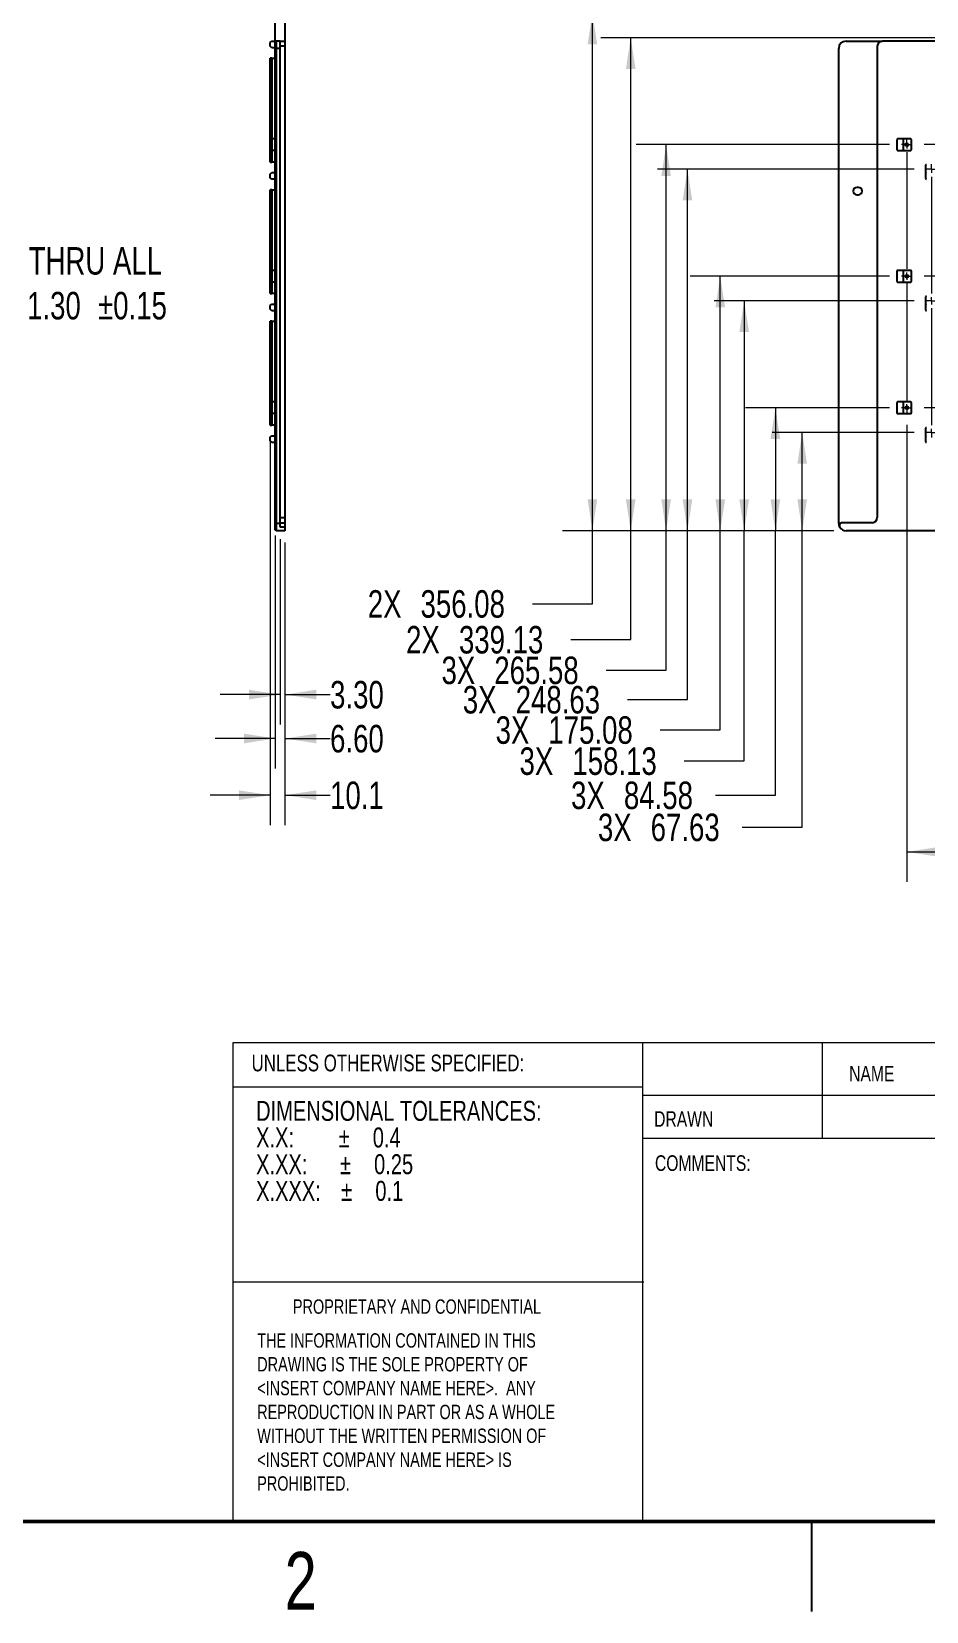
# Model space of a CAD drawing. Header units: millimetres. Extents: x 3 to 429, y 3 to 276.
# Drawn here: x 241.4 to 336, y 3.2 to 170.4 of the extents above; entities that cross this region are included whole.
import ezdxf

# ---------------------------------------------------------------- set-up
doc = ezdxf.new("R2010")
doc.units = ezdxf.units.MM
doc.linetypes.add('CENTERX2', pattern=[20.32, 12.7, -2.54, 2.54, -2.54])
doc.styles.add('SLDTEXTSTYLE0', font='TXT', dxfattribs={"width": 0.75})
doc.dimstyles.new('SLDDIMSTYLE13', dxfattribs={"dimtxt": 2.910417, "dimasz": 3.302, "dimexe": 0, "dimexo": 0.0625, "dimgap": 0.727604, "dimtad": 0, "dimtih": 1, "dimtoh": 1, "dimlfac": 6.5, "dimrnd": 1e-09, "dimzin": 4, "dimdsep": 46, "dimtxsty": 'SLDTEXTSTYLE0', "dimsah": 1, "dimcen": 0.09, "dimadec": 0, "dimazin": 1, "dimtfac": 1, "dimtofl": 0, "dimtmove": 0, "dimatfit": 3, "dimfxl": 1, "dimfrac": 2, "dimtolj": 1, "dimtzin": 12, "dimarcsym": 0})
doc.dimstyles.new('SLDDIMSTYLE2', dxfattribs={"dimtxt": 2.910417, "dimasz": 3.302, "dimexe": 0, "dimexo": 0.0625, "dimgap": 0.727604, "dimtad": 0, "dimtih": 1, "dimtoh": 1, "dimlfac": 6.5, "dimrnd": 1e-09, "dimzin": 12, "dimdsep": 46, "dimtxsty": 'SLDTEXTSTYLE0', "dimsah": 1, "dimcen": 0.09, "dimadec": 0, "dimazin": 3, "dimtfac": 1, "dimtofl": 0, "dimtmove": 0, "dimatfit": 3, "dimfxl": 1, "dimfrac": 2, "dimtolj": 1, "dimtzin": 12, "dimarcsym": 0})
doc.dimstyles.new('SLDDIMSTYLE6', dxfattribs={"dimtxt": 2.910417, "dimasz": 3.302, "dimexe": 0, "dimexo": 0.0625, "dimgap": 0.727604, "dimtad": 0, "dimtih": 1, "dimtoh": 1, "dimlfac": 6.5, "dimrnd": 1e-09, "dimzin": 4, "dimdsep": 46, "dimtxsty": 'SLDTEXTSTYLE0', "dimsah": 1, "dimcen": 0.09, "dimadec": 0, "dimazin": 1, "dimtfac": 1, "dimtmove": 0, "dimatfit": 0, "dimfxl": 1, "dimfrac": 2, "dimtolj": 1, "dimtzin": 12, "dimarcsym": 0})
doc.dimstyles.new('SLDDIMSTYLE9', dxfattribs={"dimtxt": 2.910417, "dimasz": 3.302, "dimexe": 0, "dimexo": 0.0625, "dimgap": 0.727604, "dimtad": 0, "dimtih": 1, "dimtoh": 1, "dimdec": 1, "dimlfac": 6.5, "dimrnd": 1e-09, "dimzin": 12, "dimdsep": 46, "dimtxsty": 'SLDTEXTSTYLE0', "dimsah": 1, "dimcen": 0.09, "dimadec": 0, "dimazin": 3, "dimtfac": 1, "dimtdec": 1, "dimtmove": 0, "dimatfit": 0, "dimfxl": 1, "dimfrac": 2, "dimtolj": 1, "dimtzin": 12, "dimarcsym": 0})

# ---------------------------------------------------------------- blocks, each defined once
blk = doc.blocks.new('SW_NOTE_2')
at = {"color": 0, "linetype": 'Continuous', "lineweight": 0, "char_height": 1.524, "attachment_point": 1, "style": 'SLDTEXTSTYLE0'}
for s, insert in [('THE INFORMATION CONTAINED IN THIS', (0, 1.96)), ('DRAWING IS THE SOLE PROPERTY OF', (0, -0.56)), ('<INSERT COMPANY NAME HERE>.  ANY', (0, -3.08)), ('REPRODUCTION IN PART OR AS A WHOLE', (0, -5.61)), ('WITHOUT THE WRITTEN PERMISSION OF', (0, -8.13)), ('<INSERT COMPANY NAME HERE> IS', (0, -10.66)), ('PROHIBITED.', (0, -13.18))]:
    blk.add_mtext(s, dxfattribs=dict(at, insert=insert))
blk = doc.blocks.new('SW_NOTE_3')
at = {"color": 0, "linetype": 'Continuous', "lineweight": 0, "attachment_point": 1, "style": 'SLDTEXTSTYLE0'}
for s, insert, char_height in [('DIMENSIONAL TOLERANCES:', (0, 2.73), 2.1167), ('X.X:', (0, -0.09), 2.117), ('%%p', (8.74, -0.09), 2.117), ('0.4', (12.34, -0.09), 2.117), ('X.XX:', (0, -2.92), 2.117), ('%%p', (8.87, -2.92), 2.117), ('0.25', (12.48, -2.92), 2.117), ('X.XXX:', (0, -5.74), 2.117), ('%%p', (9, -5.74), 2.117), ('0.1', (12.61, -5.74), 2.117)]:
    blk.add_mtext(s, dxfattribs=dict(at, insert=insert, char_height=char_height))
blk = doc.blocks.new('SW_SYMBOL_HOLE_SPOT')
at = {"color": 0, "linetype": 'Continuous', "lineweight": 18}
for p, q in [((0, 875), (0, 75)), ((1600, 75), (1600, 875)), ((0, 75), (1600, 75))]:
    blk.add_line(p, q, dxfattribs=at)
blk = doc.blocks.new('SW_SYMBOL_HOLE_DEPTH')
at = {"color": 0, "linetype": 'Continuous', "lineweight": 18}
for p, q in [((0, 875), (800, 875)), ((100, 555), (400, 75)), ((400, 875), (400, 75)), ((700, 555), (400, 75))]:
    blk.add_line(p, q, dxfattribs=at)
blk = doc.blocks.new('SW_RADIAL_DIMENSION_0')
at = {"color": 0, "linetype": 'Continuous', "lineweight": 18}
for p, q in [((-4.66, 9.03), (-6.35, -0.06)), ((-6.35, -0.06), (0, -0.06))]:
    blk.add_line(p, q, dxfattribs=at)
blk.add_solid([(-4.66, 9.03), (-5.76, 5.88), (-4.76, 5.69)], dxfattribs=at)
at = {"color": 0, "linetype": 'Continuous', "lineweight": 18, "xscale": 0.0037176025, "yscale": 0.0037176025, "zscale": 0.0037176025}
for name, p in [('SW_SYMBOL_HOLE_SPOT', (5.69, -4.33)), ('SW_SYMBOL_HOLE_DEPTH', (23.22, -4.33))]:
    blk.add_blockref(name, p, dxfattribs=at)
at = {"color": 0, "linetype": 'Continuous', "lineweight": 18, "attachment_point": 1, "style": 'SLDTEXTSTYLE0'}
for s, insert, char_height in [('5.050', (0, 3.75), 2.91), ('±0.030 X 6.10 THRU ALL', (9.67, 3.75), 2.9104), ('8.65', (14.64, -0.99), 2.91), ('1.30', (28.47, -0.99), 2.91), ('±0.15', (35.98, -0.99), 2.91)]:
    blk.add_mtext(s, dxfattribs=dict(at, insert=insert, char_height=char_height))
blk = doc.blocks.new('_D_24')
at = {"color": 7, "linetype": 'Continuous', "lineweight": 18}
for p, q in [((267.64, 116.68), (267.64, 97.04)), ((268.14, 116.3), (268.14, 97.04)), ((267.64, 100.22), (261.29, 100.22)), ((268.14, 100.22), (272.92, 100.22))]:
    blk.add_line(p, q, dxfattribs=at)
for points in [[(267.64, 100.22), (264.33, 100.73), (264.33, 99.71)], [(268.14, 100.22), (271.45, 99.71), (271.45, 100.73)]]:
    blk.add_solid(points, dxfattribs=at)
at = {"color": 7, "linetype": 'Continuous', "lineweight": 18, "insert": (272.92, 101.66), "char_height": 2.91, "attachment_point": 1, "style": 'SLDTEXTSTYLE0'}
blk.add_mtext('3.30', dxfattribs=at)
blk = doc.blocks.new('_D_27')
at = {"color": 7, "linetype": 'Continuous', "lineweight": 18}
for p, q in [((267.13, 117.07), (267.13, 92.39)), ((268.14, 116.3), (268.14, 92.39)), ((267.13, 95.57), (260.78, 95.57)), ((268.14, 95.57), (272.92, 95.57))]:
    blk.add_line(p, q, dxfattribs=at)
for points in [[(267.13, 95.57), (263.83, 96.08), (263.83, 95.06)], [(268.14, 95.57), (271.45, 95.06), (271.45, 96.08)]]:
    blk.add_solid(points, dxfattribs=at)
at = {"color": 7, "linetype": 'Continuous', "lineweight": 18, "insert": (272.92, 97.01), "char_height": 2.91, "attachment_point": 1, "style": 'SLDTEXTSTYLE0'}
blk.add_mtext('6.60', dxfattribs=at)
blk = doc.blocks.new('_D_28')
at = {"color": 7, "linetype": 'Continuous', "lineweight": 18}
for p, q in [((266.59, 127.46), (266.59, 86.39)), ((268.14, 116.3), (268.14, 86.39)), ((266.59, 89.57), (260.24, 89.57)), ((268.14, 89.57), (272.92, 89.57))]:
    blk.add_line(p, q, dxfattribs=at)
for points in [[(266.59, 89.57), (263.29, 90.08), (263.29, 89.06)], [(268.14, 89.57), (271.45, 89.06), (271.45, 90.08)]]:
    blk.add_solid(points, dxfattribs=at)
at = {"color": 7, "linetype": 'Continuous', "lineweight": 18, "insert": (272.92, 91.01), "char_height": 2.91, "attachment_point": 1, "style": 'SLDTEXTSTYLE0'}
blk.add_mtext('10.1', dxfattribs=at)
blk = doc.blocks.new('_D_34')
at = {"color": 7, "linetype": 'Continuous', "lineweight": 18}
for p, q in [((333.92, 128.76), (333.92, 80.39)), ((400.88, 117.07), (400.88, 80.39)), ((333.92, 83.57), (357.74, 83.57)), ((400.88, 83.57), (375.14, 83.57))]:
    blk.add_line(p, q, dxfattribs=at)
for points in [[(333.92, 83.57), (337.22, 83.06), (337.22, 84.08)], [(400.88, 83.57), (397.57, 84.08), (397.57, 83.06)]]:
    blk.add_solid(points, dxfattribs=at)
at = {"color": 7, "linetype": 'Continuous', "lineweight": 18, "char_height": 2.91, "attachment_point": 1, "style": 'SLDTEXTSTYLE0'}
for s, insert in [('3X', (357.74, 85.01)), ('435.20', (363.32, 85.01))]:
    blk.add_mtext(s, dxfattribs=dict(at, insert=insert))
blk = doc.blocks.new('_D_35')
at = {"color": 7, "linetype": 'Continuous', "lineweight": 18}
for p, q in [((334.71, 127.97), (319.68, 127.97)), ((322.86, 117.57), (322.86, 127.97)), ((326.22, 117.57), (319.68, 117.57)), ((322.86, 86.18), (322.86, 117.57)), ((316.51, 86.18), (322.86, 86.18))]:
    blk.add_line(p, q, dxfattribs=at)
for points in [[(322.86, 127.97), (322.35, 124.67), (323.36, 124.67)], [(322.86, 117.57), (323.36, 120.87), (322.35, 120.87)]]:
    blk.add_solid(points, dxfattribs=at)
at = {"color": 7, "linetype": 'Continuous', "lineweight": 18, "char_height": 2.91, "attachment_point": 1, "style": 'SLDTEXTSTYLE0'}
for s, insert in [('3X', (301.25, 87.62)), ('67.63', (306.83, 87.62))]:
    blk.add_mtext(s, dxfattribs=dict(at, insert=insert))
blk = doc.blocks.new('_D_36')
at = {"color": 7, "linetype": 'Continuous', "lineweight": 18}
for p, q in [((332.1, 130.58), (316.85, 130.58)), ((320.02, 130.58), (320.02, 117.57)), ((326.22, 117.57), (316.85, 117.57)), ((320.02, 89.57), (320.02, 117.57)), ((313.67, 89.57), (320.02, 89.57))]:
    blk.add_line(p, q, dxfattribs=at)
for points in [[(320.02, 130.58), (319.51, 127.28), (320.53, 127.28)], [(320.02, 117.57), (320.53, 120.87), (319.51, 120.87)]]:
    blk.add_solid(points, dxfattribs=at)
at = {"color": 7, "linetype": 'Continuous', "lineweight": 18, "char_height": 2.91, "attachment_point": 1, "style": 'SLDTEXTSTYLE0'}
for s, insert in [('3X', (298.41, 91.01)), ('84.58', (304, 91.01))]:
    blk.add_mtext(s, dxfattribs=dict(at, insert=insert))
blk = doc.blocks.new('_D_37')
at = {"color": 7, "linetype": 'Continuous', "lineweight": 18}
for p, q in [((334.71, 141.9), (313.55, 141.9)), ((316.72, 141.9), (316.72, 117.57)), ((326.22, 117.57), (313.55, 117.57)), ((316.72, 93.19), (316.72, 117.57)), ((310.37, 93.19), (316.72, 93.19))]:
    blk.add_line(p, q, dxfattribs=at)
for points in [[(316.72, 141.9), (316.21, 138.59), (317.23, 138.59)], [(316.72, 117.57), (317.23, 120.87), (316.21, 120.87)]]:
    blk.add_solid(points, dxfattribs=at)
at = {"color": 7, "linetype": 'Continuous', "lineweight": 18, "char_height": 2.91, "attachment_point": 1, "style": 'SLDTEXTSTYLE0'}
for s, insert in [('3X', (292.96, 94.63)), ('158.13', (298.55, 94.63))]:
    blk.add_mtext(s, dxfattribs=dict(at, insert=insert))
blk = doc.blocks.new('_D_38')
at = {"color": 7, "linetype": 'Continuous', "lineweight": 18}
for p, q in [((332.1, 144.5), (311.01, 144.5)), ((314.19, 117.57), (314.19, 144.5)), ((326.22, 117.57), (311.01, 117.57)), ((314.19, 96.48), (314.19, 117.57)), ((307.84, 96.48), (314.19, 96.48))]:
    blk.add_line(p, q, dxfattribs=at)
for points in [[(314.19, 144.5), (313.68, 141.2), (314.7, 141.2)], [(314.19, 117.57), (314.7, 120.87), (313.68, 120.87)]]:
    blk.add_solid(points, dxfattribs=at)
at = {"color": 7, "linetype": 'Continuous', "lineweight": 18, "char_height": 2.91, "attachment_point": 1, "style": 'SLDTEXTSTYLE0'}
for s, insert in [('3X', (290.43, 97.92)), ('175.08', (296.01, 97.92))]:
    blk.add_mtext(s, dxfattribs=dict(at, insert=insert))
blk = doc.blocks.new('_D_39')
at = {"color": 7, "linetype": 'Continuous', "lineweight": 18}
for p, q in [((334.71, 155.82), (307.55, 155.82)), ((310.72, 117.57), (310.72, 155.82)), ((326.22, 117.57), (307.55, 117.57)), ((310.72, 99.69), (310.72, 117.57)), ((304.37, 99.69), (310.72, 99.69))]:
    blk.add_line(p, q, dxfattribs=at)
for points in [[(310.72, 155.82), (310.21, 152.52), (311.23, 152.52)], [(310.72, 117.57), (311.23, 120.87), (310.21, 120.87)]]:
    blk.add_solid(points, dxfattribs=at)
at = {"color": 7, "linetype": 'Continuous', "lineweight": 18, "char_height": 2.91, "attachment_point": 1, "style": 'SLDTEXTSTYLE0'}
for s, insert in [('3X', (286.96, 101.13)), ('248.63', (292.55, 101.13))]:
    blk.add_mtext(s, dxfattribs=dict(at, insert=insert))
blk = doc.blocks.new('_D_40')
at = {"color": 7, "linetype": 'Continuous', "lineweight": 18}
for p, q in [((332.1, 158.43), (305.29, 158.43)), ((308.46, 117.57), (308.46, 158.43)), ((326.22, 117.57), (305.29, 117.57)), ((308.46, 102.8), (308.46, 117.57)), ((302.11, 102.8), (308.46, 102.8))]:
    blk.add_line(p, q, dxfattribs=at)
for points in [[(308.46, 158.43), (307.96, 155.12), (308.97, 155.12)], [(308.46, 117.57), (308.97, 120.87), (307.96, 120.87)]]:
    blk.add_solid(points, dxfattribs=at)
at = {"color": 7, "linetype": 'Continuous', "lineweight": 18, "char_height": 2.91, "attachment_point": 1, "style": 'SLDTEXTSTYLE0'}
for s, insert in [('3X', (284.71, 104.24)), ('265.58', (290.29, 104.24))]:
    blk.add_mtext(s, dxfattribs=dict(at, insert=insert))
blk = doc.blocks.new('_D_41')
at = {"color": 7, "linetype": 'Continuous', "lineweight": 18}
for p, q in [((355.1, 169.74), (301.55, 169.74)), ((304.72, 117.57), (304.72, 169.74)), ((326.22, 117.57), (301.55, 117.57)), ((304.72, 106.04), (304.72, 117.57)), ((298.37, 106.04), (304.72, 106.04))]:
    blk.add_line(p, q, dxfattribs=at)
for points in [[(304.72, 169.74), (304.21, 166.44), (305.23, 166.44)], [(304.72, 117.57), (305.23, 120.87), (304.21, 120.87)]]:
    blk.add_solid(points, dxfattribs=at)
at = {"color": 7, "linetype": 'Continuous', "lineweight": 18, "char_height": 2.91, "attachment_point": 1, "style": 'SLDTEXTSTYLE0'}
for s, insert in [('2X', (280.96, 107.48)), ('339.13', (286.55, 107.48))]:
    blk.add_mtext(s, dxfattribs=dict(at, insert=insert))
blk = doc.blocks.new('_D_42')
at = {"color": 7, "linetype": 'Continuous', "lineweight": 18}
for p, q in [((352.49, 172.35), (297.49, 172.35)), ((300.67, 117.57), (300.67, 172.35)), ((326.22, 117.57), (297.49, 117.57)), ((300.67, 109.83), (300.67, 117.57)), ((294.32, 109.83), (300.67, 109.83))]:
    blk.add_line(p, q, dxfattribs=at)
for points in [[(300.67, 172.35), (300.16, 169.05), (301.17, 169.05)], [(300.67, 117.57), (301.17, 120.87), (300.16, 120.87)]]:
    blk.add_solid(points, dxfattribs=at)
at = {"color": 7, "linetype": 'Continuous', "lineweight": 18, "char_height": 2.91, "attachment_point": 1, "style": 'SLDTEXTSTYLE0'}
for s, insert in [('2X', (276.91, 111.27)), ('356.08', (282.49, 111.27))]:
    blk.add_mtext(s, dxfattribs=dict(at, insert=insert))
blk = doc.blocks.new('SW_CENTERMARKSYMBOL_8')
at = {"color": 0, "linetype": 'Continuous', "lineweight": 0}
for p, q in [((0, 42.16), (0, 42.32)), ((0, 41.77), (0, 42.16)), ((20.38, 42.16), (20.38, 42.32)), ((20.38, 41.77), (20.38, 42.16)), ((-0.39, 41.77), (-0.55, 41.77)), ((0, 41.77), (-0.39, 41.77)), ((0, 41.77), (0, 41.38)), ((0, 41.77), (0.39, 41.77)), ((20.38, 41.77), (19.99, 41.77)), ((20.38, 41.77), (20.38, 41.38)), ((20.38, 41.77), (20.78, 41.77)), ((20.78, 41.77), (20.93, 41.77)), ((-20.78, 27.85), (-20.93, 27.85)), ((-20.38, 27.85), (-20.78, 27.85)), ((-20.38, 28.24), (-20.38, 28.39)), ((-20.38, 27.85), (-20.38, 28.24)), ((-20.38, 27.85), (-20.38, 27.46)), ((-20.38, 27.85), (-19.99, 27.85)), ((0, 27.85), (-0.39, 27.85)), ((0, 27.85), (0, 28.24)), ((0, 27.85), (0, 27.46)), ((0, 27.85), (0.39, 27.85)), ((20.38, 27.85), (19.99, 27.85)), ((20.38, 27.85), (20.38, 28.24)), ((20.38, 27.85), (20.38, 27.46)), ((20.38, 27.85), (20.78, 27.85)), ((20.78, 27.85), (20.93, 27.85)), ((-20.78, 13.92), (-20.93, 13.92)), ((-20.38, 13.92), (-20.78, 13.92)), ((-20.38, 13.92), (-20.38, 14.31)), ((-20.38, 13.92), (-20.38, 13.53)), ((-20.38, 13.92), (-19.99, 13.92)), ((0, 13.92), (-0.39, 13.92)), ((0, 13.92), (0, 14.31)), ((0, 13.92), (0, 13.53)), ((0, 13.92), (0.39, 13.92)), ((20.38, 13.92), (19.99, 13.92)), ((20.38, 13.92), (20.38, 14.31)), ((20.38, 13.92), (20.38, 13.53)), ((20.38, 13.92), (20.78, 13.92)), ((20.78, 13.92), (20.93, 13.92)), ((-20.78, 0), (-20.93, 0)), ((-20.38, 0), (-20.78, 0)), ((-20.38, 0), (-20.38, 0.39)), ((-20.38, 0), (-20.38, -0.39)), ((-20.38, 0), (-19.99, 0)), ((0, 0), (-0.39, 0)), ((0, 0), (0, 0.39)), ((0, 0), (0, -0.39)), ((0, 0), (0.39, 0)), ((20.38, 0), (19.99, 0)), ((20.38, 0), (20.38, 0.39)), ((20.38, 0), (20.38, -0.39)), ((20.38, 0), (20.78, 0)), ((20.78, 0), (20.93, 0)), ((-20.38, -0.39), (-20.38, -0.55)), ((0, -0.39), (0, -0.55)), ((20.38, -0.39), (20.38, -0.55))]:
    blk.add_line(p, q, dxfattribs=at)
at = {"color": 0, "linetype": 'CENTERX2', "lineweight": 0}
for p, q in [((0, 40.99), (0, 28.63)), ((19.6, 41.77), (0.78, 41.77)), ((20.38, 40.99), (20.38, 28.63)), ((-20.38, 27.06), (-20.38, 14.7)), ((-0.78, 27.85), (-19.6, 27.85)), ((0, 27.06), (0, 14.7)), ((19.6, 27.85), (0.78, 27.85)), ((20.38, 27.06), (20.38, 14.7)), ((-0.78, 13.92), (-19.6, 13.92)), ((19.6, 13.92), (0.78, 13.92)), ((-20.38, 13.14), (-20.38, 0.78)), ((0, 13.14), (0, 0.78)), ((20.38, 13.14), (20.38, 0.78)), ((-0.78, 0), (-19.6, 0)), ((19.6, 0), (0.78, 0))]:
    blk.add_line(p, q, dxfattribs=at)
blk = doc.blocks.new('SW_CENTERMARKSYMBOL_9')
at = {"color": 0, "linetype": 'Continuous', "lineweight": 0}
for p, q in [((0, 42.16), (0, 42.32)), ((0, 41.77), (0, 42.16)), ((20.38, 42.16), (20.38, 42.32)), ((20.38, 41.77), (20.38, 42.16)), ((-0.39, 41.77), (-0.55, 41.77)), ((0, 41.77), (-0.39, 41.77)), ((0, 41.77), (0, 41.38)), ((0, 41.77), (0.39, 41.77)), ((20.38, 41.77), (19.99, 41.77)), ((20.38, 41.77), (20.38, 41.38)), ((20.38, 41.77), (20.78, 41.77)), ((20.78, 41.77), (20.93, 41.77)), ((-20.78, 27.85), (-20.93, 27.85)), ((-20.38, 27.85), (-20.78, 27.85)), ((-20.38, 28.24), (-20.38, 28.39)), ((-20.38, 27.85), (-20.38, 28.24)), ((-20.38, 27.85), (-20.38, 27.46)), ((-20.38, 27.85), (-19.99, 27.85)), ((0, 27.85), (-0.39, 27.85)), ((0, 27.85), (0, 28.24)), ((0, 27.85), (0, 27.46)), ((0, 27.85), (0.39, 27.85)), ((20.38, 27.85), (19.99, 27.85)), ((20.38, 27.85), (20.38, 28.24)), ((20.38, 27.85), (20.38, 27.46)), ((20.38, 27.85), (20.78, 27.85)), ((20.78, 27.85), (20.93, 27.85)), ((-20.78, 13.92), (-20.93, 13.92)), ((-20.38, 13.92), (-20.78, 13.92)), ((-20.38, 13.92), (-20.38, 14.31)), ((-20.38, 13.92), (-20.38, 13.53)), ((-20.38, 13.92), (-19.99, 13.92)), ((0, 13.92), (-0.39, 13.92)), ((0, 13.92), (0, 14.31)), ((0, 13.92), (0, 13.53)), ((0, 13.92), (0.39, 13.92)), ((20.38, 13.92), (19.99, 13.92)), ((20.38, 13.92), (20.38, 14.31)), ((20.38, 13.92), (20.38, 13.53)), ((20.38, 13.92), (20.78, 13.92)), ((20.78, 13.92), (20.93, 13.92)), ((-20.78, 0), (-20.93, 0)), ((-20.38, 0), (-20.78, 0)), ((-20.38, 0), (-20.38, 0.39)), ((-20.38, 0), (-20.38, -0.39)), ((-20.38, 0), (-19.99, 0)), ((0, 0), (-0.39, 0)), ((0, 0), (0, 0.39)), ((0, 0), (0, -0.39)), ((0, 0), (0.39, 0)), ((20.38, 0), (19.99, 0)), ((20.38, 0), (20.38, 0.39)), ((20.38, 0), (20.38, -0.39)), ((20.38, 0), (20.78, 0)), ((20.78, 0), (20.93, 0)), ((-20.38, -0.39), (-20.38, -0.55)), ((0, -0.39), (0, -0.55)), ((20.38, -0.39), (20.38, -0.55))]:
    blk.add_line(p, q, dxfattribs=at)
at = {"color": 0, "linetype": 'CENTERX2', "lineweight": 0}
for p, q in [((0, 40.99), (0, 28.63)), ((19.6, 41.77), (0.78, 41.77)), ((20.38, 40.99), (20.38, 28.63)), ((-20.38, 27.06), (-20.38, 14.7)), ((-0.78, 27.85), (-19.6, 27.85)), ((0, 27.06), (0, 14.7)), ((19.6, 27.85), (0.78, 27.85)), ((20.38, 27.06), (20.38, 14.7)), ((-0.78, 13.92), (-19.6, 13.92)), ((19.6, 13.92), (0.78, 13.92)), ((-20.38, 13.14), (-20.38, 0.78)), ((0, 13.14), (0, 0.78)), ((20.38, 13.14), (20.38, 0.78)), ((-0.78, 0), (-19.6, 0)), ((19.6, 0), (0.78, 0))]:
    blk.add_line(p, q, dxfattribs=at)

msp = doc.modelspace()

# ---------------------------------------------------------------- linework, layer by layer
at = {"color": 7, "linetype": 'Continuous', "lineweight": 25}
for p, q in [((267.129, 169.387337), (267.129, 171.387337)), ((268.144383, 171.387337), (268.144383, 169.387337)), ((266.590536, 169.233491), (266.744385, 169.387337)), ((266.590536, 168.848875), (266.590536, 169.233491)), ((266.744385, 169.387337), (267.205922, 169.387337)), ((267.205922, 169.387337), (267.129, 169.310413)), ((267.129, 168.618106), (267.129, 169.310413)), ((267.205922, 169.387337), (267.205922, 168.618106)), ((267.636694, 169.387337), (267.205922, 169.387337)), ((267.636694, 168.618106), (267.636694, 169.387337)), ((267.636694, 169.387337), (268.144383, 169.387337)), ((268.144383, 169.387337), (268.144383, 168.848875)), ((327.490879, 169.387337), (331.337034, 169.387337)), ((351.26011, 169.387337), (331.337034, 169.387337)), ((266.744385, 168.695029), (266.590536, 168.848875)), ((266.590536, 159.041183), (266.590536, 167.579644)), ((266.744385, 167.579644), (266.590536, 167.579644)), ((267.129, 168.695029), (266.744385, 168.695029)), ((266.744385, 167.579644), (266.744385, 159.041183)), ((266.744385, 167.579644), (267.129, 167.579644)), ((267.129, 118.337335), (267.129, 168.618106)), ((267.205922, 168.618106), (267.129, 168.618106)), ((267.205922, 168.618106), (267.205922, 118.337335)), ((267.636694, 168.618106), (267.205922, 168.618106)), ((268.144383, 168.848875), (267.636694, 168.848875)), ((267.636694, 118.337335), (267.636694, 168.618106)), ((268.144383, 168.848875), (268.144383, 118.952721)), ((326.721649, 118.337335), (326.721649, 168.618106)), ((330.798573, 168.848875), (330.798573, 118.952721)), ((266.744385, 159.041183), (266.590536, 159.041183)), ((266.590536, 157.810414), (266.590536, 159.041183)), ((267.129, 159.041183), (266.744385, 159.041183)), ((266.744385, 159.041183), (266.744385, 157.810414)), ((332.875494, 158.96426), (332.875494, 157.887337)), ((334.337035, 159.041183), (332.952419, 159.041183)), ((333.567802, 157.887337), (333.567802, 158.96426)), ((334.413957, 157.887337), (334.413957, 158.96426)), ((266.590536, 156.579644), (266.590536, 157.810414)), ((266.590536, 157.810414), (266.744385, 157.810414)), ((266.744385, 157.810414), (266.744385, 156.579644)), ((267.129, 157.810414), (266.744385, 157.810414)), ((332.952419, 157.810414), (334.337035, 157.810414)), ((266.590536, 156.579644), (266.744385, 156.579644)), ((267.129, 156.579644), (266.744385, 156.579644)), ((335.913956, 156.23349), (335.913956, 154.848875)), ((266.590536, 155.310414), (266.744385, 155.46426)), ((266.590536, 154.925798), (266.590536, 155.310414)), ((266.744385, 154.771952), (266.590536, 154.925798)), ((266.744385, 155.46426), (267.129, 155.46426)), ((267.129, 154.771952), (266.744385, 154.771952)), ((328.802418, 153.904644), (328.64088, 153.904644)), ((266.590536, 145.118105), (266.590536, 153.656568)), ((266.744385, 153.656568), (266.590536, 153.656568)), ((266.744385, 153.656568), (267.129, 153.656568)), ((266.744385, 153.656568), (266.744385, 145.118105)), ((328.64088, 153.127721), (328.802418, 153.127721)), ((266.744385, 145.118105), (266.590536, 145.118105)), ((266.590536, 143.887337), (266.590536, 145.118105)), ((266.590536, 142.656568), (266.590536, 143.887337)), ((266.590536, 143.887337), (266.744385, 143.887337)), ((267.129, 145.118105), (266.744385, 145.118105)), ((266.744385, 145.118105), (266.744385, 143.887337)), ((266.744385, 143.887337), (266.744385, 142.656568)), ((267.129, 143.887337), (266.744385, 143.887337)), ((332.875494, 145.041183), (332.875494, 143.96426)), ((334.337035, 145.118105), (332.952419, 145.118105)), ((332.952419, 143.887337), (334.337035, 143.887337)), ((333.567802, 143.96426), (333.567802, 145.041183)), ((334.413957, 143.96426), (334.413957, 145.041183)), ((266.590536, 142.656568), (266.744385, 142.656568)), ((267.129, 142.656568), (266.744385, 142.656568)), ((335.913956, 142.310414), (335.913956, 140.925799)), ((266.590536, 141.387336), (266.744385, 141.541182)), ((266.590536, 141.002721), (266.590536, 141.387336)), ((266.744385, 140.848875), (266.590536, 141.002721)), ((266.744385, 141.541182), (267.129, 141.541182)), ((267.129, 140.848875), (266.744385, 140.848875)), ((266.590536, 131.195029), (266.590536, 139.733491)), ((266.744385, 139.733491), (266.590536, 139.733491)), ((266.744385, 139.733491), (267.129, 139.733491)), ((266.744385, 139.733491), (266.744385, 131.195029)), ((266.744385, 131.195029), (266.590536, 131.195029)), ((266.590536, 129.964259), (266.590536, 131.195029)), ((267.129, 131.195029), (266.744385, 131.195029)), ((266.744385, 131.195029), (266.744385, 129.964259)), ((332.875494, 131.118107), (332.875494, 130.041184)), ((334.337035, 131.195029), (332.952419, 131.195029)), ((333.567802, 130.041184), (333.567802, 131.118107)), ((334.413957, 130.041184), (334.413957, 131.118107)), ((266.590536, 128.73349), (266.590536, 129.964259)), ((266.590536, 129.964259), (266.744385, 129.964259)), ((266.744385, 129.964259), (266.744385, 128.73349)), ((267.129, 129.964259), (266.744385, 129.964259)), ((332.952419, 129.964259), (334.337035, 129.964259)), ((266.590536, 128.73349), (266.744385, 128.73349)), ((266.590536, 127.46426), (266.744385, 127.618106)), ((266.590536, 127.079645), (266.590536, 127.46426)), ((267.129, 128.73349), (266.744385, 128.73349)), ((266.744385, 127.618106), (267.129, 127.618106)), ((335.913956, 128.387336), (335.913956, 127.00272)), ((266.744385, 126.925798), (266.590536, 127.079645)), ((266.744385, 126.925798), (267.129, 126.925798)), ((267.636694, 118.952721), (268.144383, 118.952721)), ((268.144383, 118.952721), (268.144383, 118.414262)), ((267.205922, 118.337335), (267.129, 118.337335)), ((267.129, 117.645027), (267.129, 118.337335)), ((267.205922, 117.568105), (267.129, 117.645027)), ((267.205922, 118.337335), (267.205922, 117.568105)), ((267.636694, 118.337335), (267.205922, 118.337335)), ((268.144383, 117.568105), (267.205922, 117.568105)), ((267.636694, 118.414262), (268.144383, 118.414262)), ((267.636694, 117.95272), (267.636694, 118.337335)), ((268.144383, 117.95272), (267.636694, 117.95272)), ((268.144383, 118.414262), (268.144383, 117.95272)), ((268.144383, 117.95272), (268.144383, 117.568105)), ((330.260111, 118.414262), (327.091175, 118.414262)), ((400.106264, 117.568105), (327.490879, 117.568105)), ((323.85, 12.7), (323.85, 3.175))]:
    msp.add_line(p, q, dxfattribs=at)
at = {"color": 7, "linetype": 'Continuous', "lineweight": 18}
for p, q in [((262.678601, 12.7), (262.678601, 63.403738)), ((262.678601, 63.403738), (419.1, 63.403738)), ((305.948139, 63.403738), (305.948139, 12.7)), ((324.985216, 63.403738), (324.985216, 53.268809)), ((305.948139, 58.674208), (262.678601, 58.674208)), ((305.948139, 57.831938), (348.903031, 57.831938)), ((305.948139, 53.268809), (348.903031, 53.268809)), ((262.678601, 38.051869), (306.101587, 38.051869))]:
    msp.add_line(p, q, dxfattribs=at)
at = {"color": 7, "linetype": 'Continuous', "lineweight": 50}
msp.add_line((419.1, 12.7), (12.7, 12.7), dxfattribs=at)
at = {"color": 7, "linetype": 'Continuous', "lineweight": 25}
for centre in [(333.921649, 158.425798), (333.921649, 144.502721), (333.921649, 130.579644)]:
    msp.add_circle(centre, 0.157692, dxfattribs=at)
for centre, radius, start, end in [((327.49088, 168.618106), 0.769231, 90, 180), ((331.337034, 168.848875), 0.538462, 90, 180), ((332.952418, 158.96426), 0.076923, 90, 180), ((333.49088, 158.96426), 0.076923, 0, 90), ((334.337034, 158.96426), 0.076923, 0, 90), ((332.952418, 157.887337), 0.076923, 180, 270), ((333.49088, 157.887337), 0.076923, 270, 0), ((334.337034, 157.887337), 0.076923, 270, 0), ((335.99088, 156.23349), 0.076923, 90, 180), ((328.64088, 153.516183), 0.388462, 90, 270), ((328.802418, 153.516183), 0.388462, 270, 90), ((335.99088, 155.387337), 0.076923, 90, 180), ((335.99088, 154.848875), 0.076923, 180, 270), ((332.952418, 145.041183), 0.076923, 90, 180), ((332.952418, 143.96426), 0.076923, 180, 270), ((333.49088, 145.041183), 0.076923, 0, 90), ((333.49088, 143.96426), 0.076923, 270, 0), ((334.337034, 145.041183), 0.076923, 0, 90), ((334.337034, 143.96426), 0.076923, 270, 0), ((335.99088, 142.310414), 0.076923, 90, 180), ((335.99088, 141.46426), 0.076923, 90, 180), ((335.99088, 140.925798), 0.076923, 180, 270), ((332.952418, 131.118106), 0.076923, 90, 180), ((333.49088, 131.118106), 0.076923, 0, 90), ((334.337034, 131.118106), 0.076923, 0, 90), ((332.952418, 130.041183), 0.076923, 180, 270), ((333.49088, 130.041183), 0.076923, 270, 0), ((334.337034, 130.041183), 0.076923, 270, 0), ((335.99088, 128.387337), 0.076923, 90, 180), ((335.99088, 127.541183), 0.076923, 90, 180), ((335.99088, 127.002721), 0.076923, 180, 270), ((330.26011, 118.952721), 0.538462, 270, 0), ((327.49088, 118.337337), 0.769231, 180, 210), ((327.091176, 118.106567), 0.307692, 90, 210), ((327.49088, 118.337337), 0.769231, 210, 270)]:
    msp.add_arc(centre, radius, start, end, dxfattribs=at)

# ---------------------------------------------------------------- block references
at = {"color": 7, "linetype": 'Continuous', "lineweight": 0}
for name, p in [('SW_CENTERMARKSYMBOL_9', (354.306264, 130.579644)), ('SW_CENTERMARKSYMBOL_8', (356.913957, 127.971952)), ('SW_NOTE_3', (265.095625, 54.488297)), ('SW_NOTE_2', (265.214165, 30.657574))]:
    msp.add_blockref(name, p, dxfattribs=at)
at = {"color": 7, "linetype": 'Continuous', "lineweight": 18}
msp.add_blockref('SW_RADIAL_DIMENSION_0', (212.402305, 143.832711), dxfattribs=at)

# ---------------------------------------------------------------- texts
at = {"color": 7, "linetype": 'Continuous', "lineweight": 0, "style": 'SLDTEXTSTYLE0'}
for s, insert, char_height, attachment_point in [('UNLESS OTHERWISE SPECIFIED:', (264.617117, 62.11579), 1.778, 1), ('NAME', (327.823843, 60.922991), 1.651, 1), ('DRAWN', (307.196552, 56.122747), 1.651, 1), ('COMMENTS:', (307.283808, 51.453468), 1.651, 1), ('PROPRIETARY AND CONFIDENTIAL', (268.989317, 36.202851), 1.524, 1), ('2', (269.813617, 9.46369), 6.096, 2)]:
    msp.add_mtext(s, dxfattribs=dict(at, insert=insert, char_height=char_height, attachment_point=attachment_point))

# ---------------------------------------------------------------- dimensions: what is measured, and where the dimension line sits
at = {"color": 7, "linetype": 'Continuous', "lineweight": 18}
for base, p1, p2, text, picture, middle in [((300.665885, 172.348875), (327.49088, 117.568106), (353.757803, 172.348875), '2X <>', '_D_42', (300.665885, 109.832897)), ((304.7216488937, 169.7411828044), (327.490879663, 117.5681058814), (356.3654950476, 169.7411828044), '2X <>', '_D_41', (304.7216488937, 106.0360786577)), ((308.4648737723, 158.4257981891), (327.490879663, 117.5681058814), (333.3731873553, 158.4257981891), '3X <>', '_D_40', (308.4648737723, 102.7988751121)), ((310.7216488937, 155.8181058814), (327.490879663, 117.5681058814), (335.980879663, 155.8181058814), '3X <>', '_D_39', (310.7216488937, 99.6912485395)), ((314.187866, 144.502721), (327.49088, 117.568106), (333.373187, 144.502721), '3X <>', '_D_38', (314.187866, 96.480193)), ((316.721649, 117.568106), (335.98088, 141.895029), (327.49088, 117.568106), '3X <>', '_D_37', (316.721649, 93.190867)), ((320.022036, 117.568106), (333.373187, 130.579644), (327.49088, 117.568106), '3X <>', '_D_36', (320.022036, 89.568106)), ((322.855209, 127.971952), (327.49088, 117.568106), (335.98088, 127.971952), '3X <>', '_D_35', (322.855209, 86.18349))]:
    dim = msp.add_linear_dim(base=base, p1=p1, p2=p2, angle=90, text=text, dimstyle='SLDDIMSTYLE2', dxfattribs=at)
    dim.commit()
    dim.dimension.update_dxf_attribs({"geometry": picture, "text_midpoint": middle, "dimtype": 160})
dim = msp.add_linear_dim(base=(400.875495, 83.568106), p1=(333.921649, 130.031183), p2=(400.875495, 118.337337), text='3X <>', dimstyle='SLDDIMSTYLE13', dxfattribs=at)
dim.commit()
dim.dimension.update_dxf_attribs({"geometry": '_D_34', "text_midpoint": (366.440017, 83.568106), "dimtype": 160})
for base, p1, dimstyle, picture, middle in [((268.144384, 89.568106), (266.590538, 128.73349), 'SLDDIMSTYLE9', '_D_28', (276.680598, 89.568106)), ((268.144384, 95.568106), (267.128999, 118.337337), 'SLDDIMSTYLE6', '_D_27', (276.680598, 95.568106)), ((268.144384, 100.21795), (267.636692, 117.952721), 'SLDDIMSTYLE6', '_D_24', (276.680598, 100.21795))]:
    dim = msp.add_linear_dim(base=base, p1=p1, p2=(268.144384, 117.568106), dimstyle=dimstyle, dxfattribs=at)
    dim.commit()
    dim.dimension.update_dxf_attribs({"geometry": picture, "text_midpoint": middle, "dimtype": 160})

doc.saveas('drawing.dxf')
